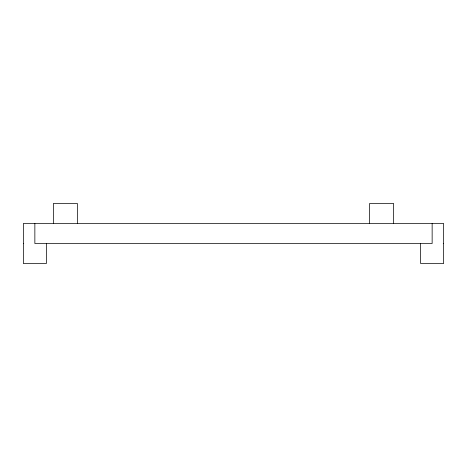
<?xml version="1.0" encoding="UTF-8"?>
<svg xmlns="http://www.w3.org/2000/svg" width="467" height="467" viewBox="0 0 467 467"><rect width="100%" height="100%" fill="white"/><g stroke="black" fill="none" stroke-linecap="round" stroke-linejoin="round"><path stroke-width="0.7" d="M23.35 243.505L23.741 243.505M443.259 243.505L443.65 243.505M432.144 223.495L432.144 243.505L34.856 243.505L34.856 223.495M420.633 243.505L420.633 263.522L443.65 263.522L443.65 223.495L23.35 223.495L23.35 263.522L46.367 263.522L46.367 243.505M393.617 223.495L393.617 203.478L369.595 203.478L369.595 223.495M77.388 223.495L77.388 203.478L53.372 203.478L53.372 223.495"/></g></svg>
